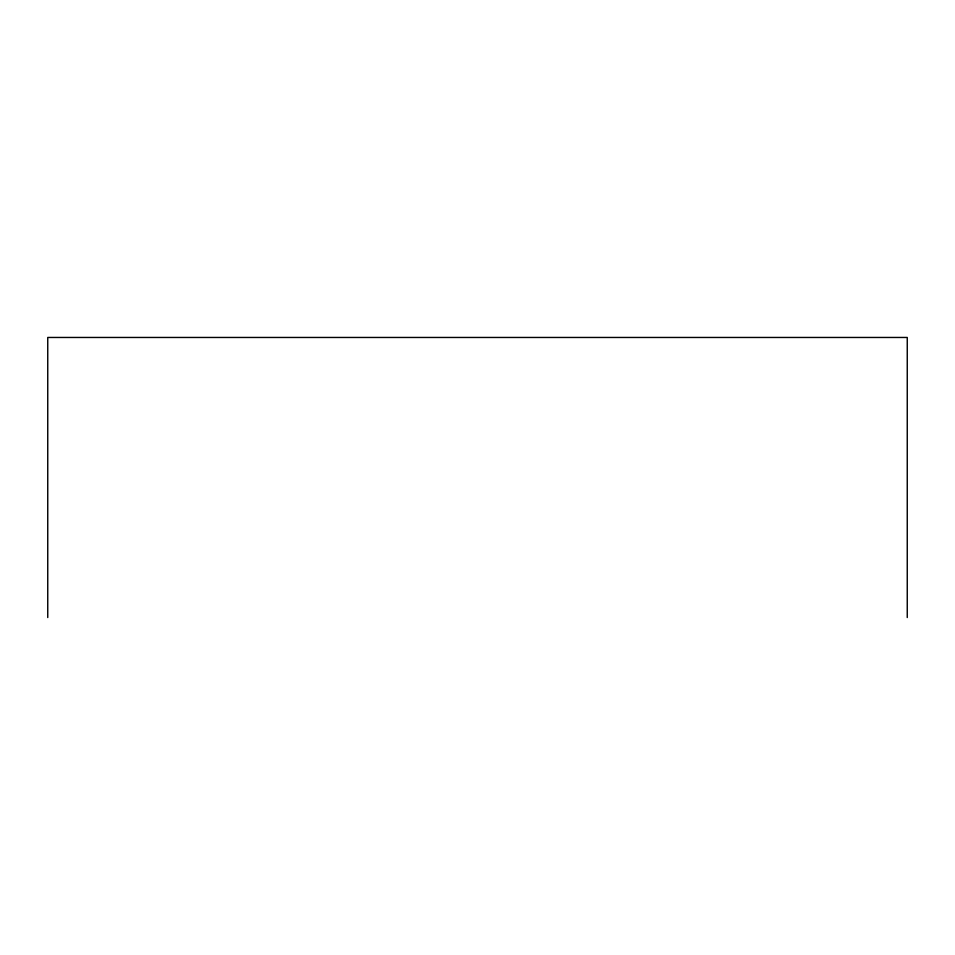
<?xml version="1.0" encoding="UTF-8"?>
<svg xmlns="http://www.w3.org/2000/svg" width="955" height="955" viewBox="0 0 955 955"><rect width="100%" height="100%" fill="white"/><g stroke="black" fill="none" stroke-linecap="round" stroke-linejoin="round"><path stroke-width="1.43" d="M907.25 617.539L907.25 337.461L47.75 337.461L47.75 617.539"/></g></svg>
